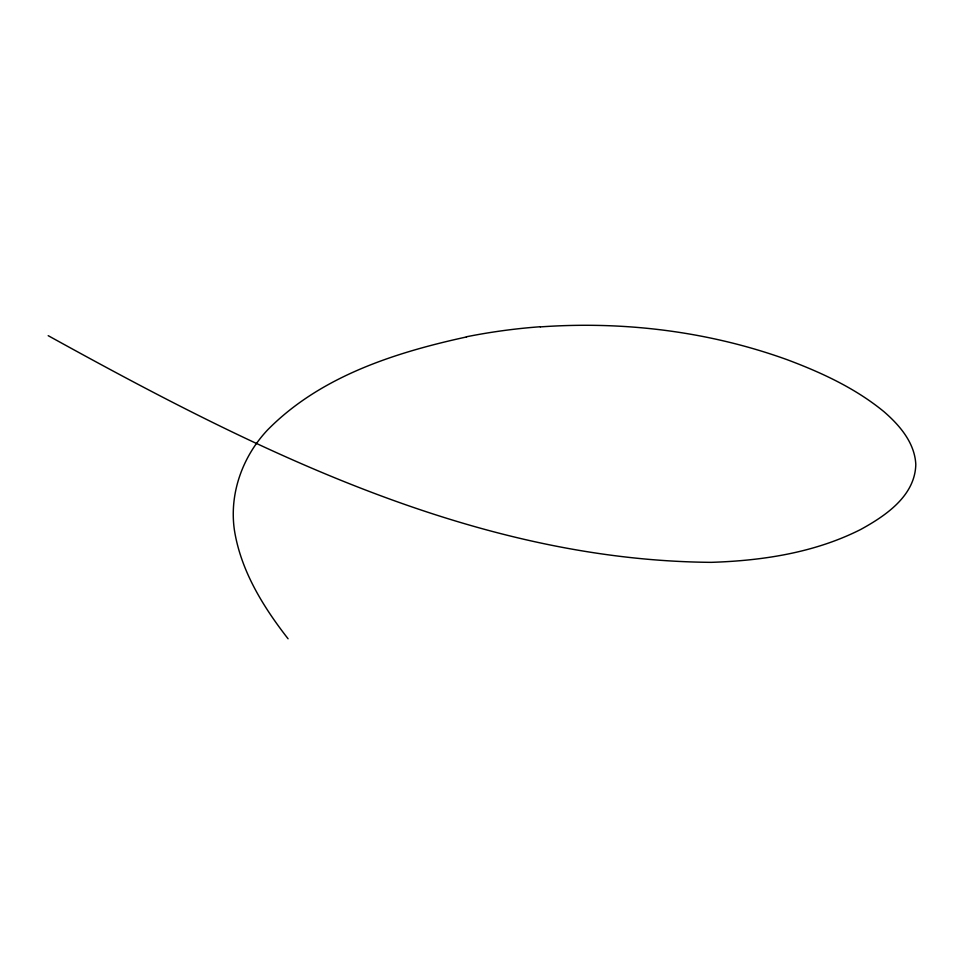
<?xml version="1.0" encoding="UTF-8"?>
<svg xmlns="http://www.w3.org/2000/svg" width="964" height="964" viewBox="0 0 964 964"><rect width="100%" height="100%" fill="white"/><g stroke="black" fill="none" stroke-linecap="round" stroke-linejoin="round"><path stroke-width="1.45" d="M466.504 336.954C394.842 352.571 320.253 376.394 267.558 429.968C242.579 456.49 229.155 493.496 234.373 529.875C240.783 570.712 263.076 606.669 288.079 638.771M540.322 326.904C623.636 320.964 708.395 331.279 787.082 359.668C821.461 372.538 855.405 388.227 883.952 411.676C899.605 425.232 914.716 442.717 915.8 464.395C915.113 495.918 885.579 515.812 860.719 529.465C814.544 552.83 762.355 560.711 711.119 562.349C472.89 560.373 252.026 448.236 48.2 335.677M466.419 336.785A304.311 152.348 -6.7 0 1 540.334 326.736"/></g></svg>
